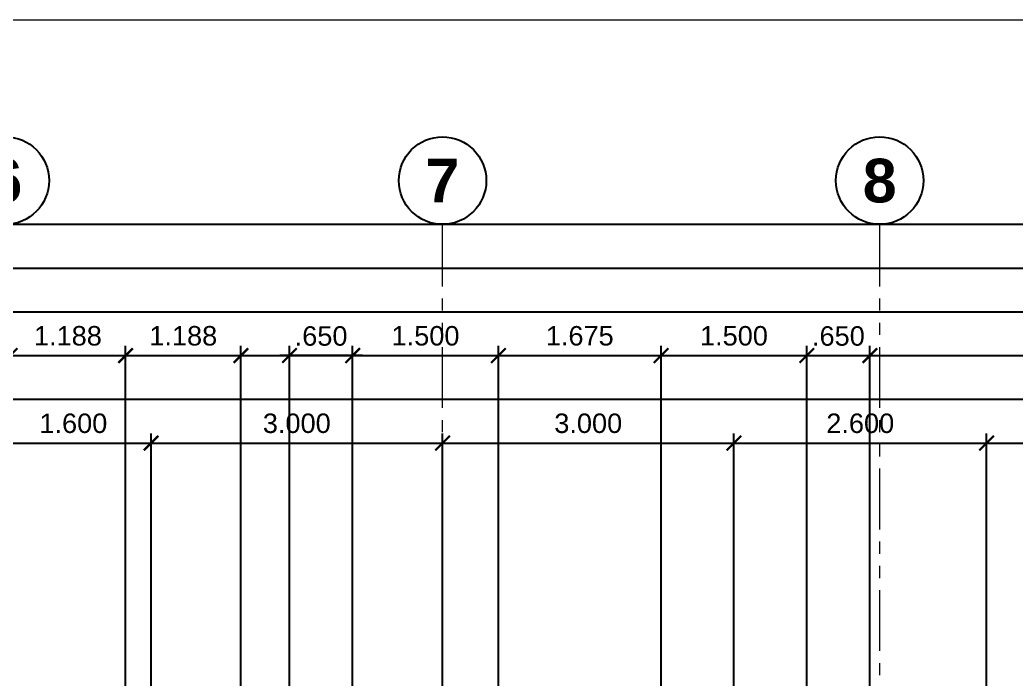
# Model space of a CAD drawing. Header units: metres. Extents: x -12400 to 1, y 0 to 106422.
# Drawn here: x -12286.09 to -12275.84, y 106355.26 to 106362.04 of the extents above; entities that cross this region are included whole.
import ezdxf
from ezdxf.enums import TextEntityAlignment as Align

# ---------------------------------------------------------------- set-up
doc = ezdxf.new("R2010")
doc.units = ezdxf.units.M
doc.header["$PDMODE"] = 35
doc.linetypes.add('CENTER', pattern=[2, 1.25, -0.25, 0.25, -0.25])
doc.linetypes.add('PHANTOM2', pattern=[1.25, 0.625, -0.125, 0.125, -0.125, 0.125, -0.125])
for name, color, linetype, lineweight in [('DIM 001', 251, 'Continuous', 13), ('grid', 1, 'CENTER', 15), ('TBLOCK-BORDER-OUTSIDE', 240, 'Continuous', 0)]:
    doc.layers.add(name, color=color, linetype=linetype, lineweight=lineweight)
doc.layers.add('GUIDELINES', color=206, linetype='Continuous', plot=False)
doc.layers.add('S-GRID', color=155, linetype='Continuous')
doc.styles.add('DIMTXT-100', font='arial.ttf')
doc.styles.add('sans serif', font='sanssb__.ttf')
doc.styles.add('swis721', font='swiss.ttf')
doc.dimstyles.new('D-100', dxfattribs={"dimtxt": 0.2, "dimasz": 0.15, "dimexe": 0.1, "dimexo": 0.1, "dimgap": 0.1, "dimtad": 1, "dimdec": 3, "dimzin": 4, "dimdsep": 46, "dimtxsty": 'DIMTXT-100', "dimblk": 'ARCHTICK', "dimcen": 0.2, "dimdle": 0.1, "dimclrd": 8, "dimclre": 8, "dimclrt": 2, "dimadec": 0, "dimazin": 1, "dimtfac": 1, "dimtdec": 3, "dimtofl": 0, "dimtmove": 2, "dimatfit": 3, "dimfxl": 1, "dimarcsym": 0})
doc.dimstyles.new('DIM 200', dxfattribs={"dimtxt": 200, "dimasz": 1, "dimexe": 0, "dimexo": 40, "dimgap": 50, "dimtad": 1, "dimtoh": 1, "dimdec": 0, "dimlfac": 2, "dimtxsty": 'swis721', "dimblk": 'CIR', "dimcen": 0, "dimclrd": 155, "dimclre": 155, "dimclrt": 4, "dimadec": 0, "dimazin": 0, "dimtfac": 1, "dimtdec": 0, "dimtix": 1, "dimtmove": 1, "dimatfit": 3, "dimldrblk": 'CIR', "dimfxl": 0, "dimarcsym": 0})

# ---------------------------------------------------------------- blocks, each defined once
blk = doc.blocks.new('CIR')
at = {"color": 4}
blk.add_circle((0, 0), 50, dxfattribs=at)
blk = doc.blocks.new('grid_designation')
blk.add_circle((0, 500), 500)
at = {"color": 3, "style": 'sans serif'}
blk.add_attdef('A', text='', height=471, dxfattribs=at).set_placement((0, 500), align=Align.MIDDLE_CENTER)
blk = doc.blocks.new('_ArchTick')
at = {"color": 0, "linetype": 'ByBlock', "const_width": 0.15}
blk.add_lwpolyline([(-0.5, -0.5), (0.5, 0.5)], dxfattribs=at)
blk = doc.blocks.new('*D1572')
at = {"layer": 'DEFPOINTS', "color": 0, "transparency": 16777216}
for p in [(-12285.00437663408, 106358.5865394432), (-12286.19187663408, 106351.2675394432), (-12285.00437663408, 106351.094934129)]:
    blk.add_point(p, dxfattribs=at)
at = {"layer": 'DIM 001', "color": 8, "lineweight": -2, "transparency": 16777216}
for p, q in [((-12286.19187663408, 106351.3675394432), (-12286.19187663408, 106358.6865394432)), ((-12285.00437663408, 106351.194934129), (-12285.00437663408, 106358.6865394432)), ((-12286.29187663408, 106358.5865394432), (-12284.90437663408, 106358.5865394432))]:
    blk.add_line(p, q, dxfattribs=at)
at = {"layer": 'DIM 001', "color": 8, "lineweight": -2, "transparency": 16777216, "xscale": 0.15, "yscale": 0.15, "zscale": 0.15, "rotation": 180}
blk.add_blockref('_ArchTick', (-12286.19187663408, 106358.5865394432), dxfattribs=at)
at = {"layer": 'DIM 001', "color": 8, "lineweight": -2, "transparency": 16777216, "xscale": 0.15, "yscale": 0.15, "zscale": 0.15}
blk.add_blockref('_ArchTick', (-12285.00437663408, 106358.5865394432), dxfattribs=at)
at = {"layer": 'DIM 001', "color": 2, "transparency": 16777216, "insert": (-12285.59812663408, 106358.7886540407), "char_height": 0.2, "attachment_point": 5, "style": 'DIMTXT-100'}
blk.add_mtext('1.188', dxfattribs=at)
blk = doc.blocks.new('*D1573')
at = {"layer": 'DEFPOINTS', "color": 0, "transparency": 16777216}
for p in [(-12283.81687663408, 106358.5865394432), (-12283.81687663408, 106351.7675394433), (-12285.00437663408, 106351.094934129)]:
    blk.add_point(p, dxfattribs=at)
at = {"layer": 'DIM 001', "color": 8, "lineweight": -2, "transparency": 16777216}
for p, q in [((-12285.00437663408, 106351.194934129), (-12285.00437663408, 106358.6865394432)), ((-12283.81687663408, 106351.8675394433), (-12283.81687663408, 106358.6865394432)), ((-12285.10437663408, 106358.5865394432), (-12283.71687663408, 106358.5865394432))]:
    blk.add_line(p, q, dxfattribs=at)
at = {"layer": 'DIM 001', "color": 8, "lineweight": -2, "transparency": 16777216, "xscale": 0.15, "yscale": 0.15, "zscale": 0.15, "rotation": 180}
blk.add_blockref('_ArchTick', (-12285.00437663408, 106358.5865394432), dxfattribs=at)
at = {"layer": 'DIM 001', "color": 8, "lineweight": -2, "transparency": 16777216, "xscale": 0.15, "yscale": 0.15, "zscale": 0.15}
blk.add_blockref('_ArchTick', (-12283.81687663408, 106358.5865394432), dxfattribs=at)
at = {"layer": 'DIM 001', "color": 2, "transparency": 16777216, "insert": (-12284.41062663408, 106358.7886540407), "char_height": 0.2, "attachment_point": 5, "style": 'DIMTXT-100'}
blk.add_mtext('1.188', dxfattribs=at)
blk = doc.blocks.new('*D1574')
at = {"layer": 'DEFPOINTS', "color": 0, "transparency": 16777216}
for p in [(-12283.3168766341, 106358.5865394432), (-12283.3168766341, 106350.9901447575), (-12282.6668766341, 106350.9901447575)]:
    blk.add_point(p, dxfattribs=at)
at = {"layer": 'DIM 001', "color": 8, "lineweight": -2, "transparency": 16777216}
for p, q in [((-12283.3168766341, 106351.0901447575), (-12283.3168766341, 106358.6865394432)), ((-12282.6668766341, 106351.0901447575), (-12282.6668766341, 106358.6865394432)), ((-12282.5668766341, 106358.5865394432), (-12283.4168766341, 106358.5865394432))]:
    blk.add_line(p, q, dxfattribs=at)
at = {"layer": 'DIM 001', "color": 8, "lineweight": -2, "transparency": 16777216, "xscale": 0.15, "yscale": 0.15, "zscale": 0.15, "rotation": 180}
blk.add_blockref('_ArchTick', (-12283.3168766341, 106358.5865394432), dxfattribs=at)
at = {"layer": 'DIM 001', "color": 8, "lineweight": -2, "transparency": 16777216, "xscale": 0.15, "yscale": 0.15, "zscale": 0.15}
blk.add_blockref('_ArchTick', (-12282.6668766341, 106358.5865394432), dxfattribs=at)
at = {"layer": 'DIM 001', "color": 2, "transparency": 16777216, "insert": (-12282.9918766341, 106358.7865394432), "char_height": 0.2, "attachment_point": 5, "style": 'DIMTXT-100'}
blk.add_mtext('.650', dxfattribs=at)
blk = doc.blocks.new('*D1575')
at = {"layer": 'DEFPOINTS', "color": 0, "transparency": 16777216}
for p in [(-12281.1668766341, 106358.5865394432), (-12282.6668766341, 106351.1175394432), (-12281.1668766341, 106351.1175394432)]:
    blk.add_point(p, dxfattribs=at)
at = {"layer": 'DIM 001', "color": 8, "lineweight": -2, "transparency": 16777216}
for p, q in [((-12282.6668766341, 106351.2175394432), (-12282.6668766341, 106358.6865394432)), ((-12281.1668766341, 106351.2175394432), (-12281.1668766341, 106358.6865394432)), ((-12282.7668766341, 106358.5865394432), (-12281.0668766341, 106358.5865394432))]:
    blk.add_line(p, q, dxfattribs=at)
at = {"layer": 'DIM 001', "color": 8, "lineweight": -2, "transparency": 16777216, "xscale": 0.15, "yscale": 0.15, "zscale": 0.15, "rotation": 180}
blk.add_blockref('_ArchTick', (-12282.6668766341, 106358.5865394432), dxfattribs=at)
at = {"layer": 'DIM 001', "color": 8, "lineweight": -2, "transparency": 16777216, "xscale": 0.15, "yscale": 0.15, "zscale": 0.15}
blk.add_blockref('_ArchTick', (-12281.1668766341, 106358.5865394432), dxfattribs=at)
at = {"layer": 'DIM 001', "color": 2, "transparency": 16777216, "insert": (-12281.9168766341, 106358.7886540407), "char_height": 0.2, "attachment_point": 5, "style": 'DIMTXT-100'}
blk.add_mtext('1.500', dxfattribs=at)
blk = doc.blocks.new('*D1576')
at = {"layer": 'DEFPOINTS', "color": 0, "transparency": 16777216}
for p in [(-12279.49187663406, 106358.5865394432), (-12281.1668766341, 106351.1175394432), (-12279.49187663406, 106351.1175394432)]:
    blk.add_point(p, dxfattribs=at)
at = {"layer": 'DIM 001', "color": 8, "lineweight": -2, "transparency": 16777216}
for p, q in [((-12281.1668766341, 106351.2175394432), (-12281.1668766341, 106358.6865394432)), ((-12279.49187663406, 106351.2175394432), (-12279.49187663406, 106358.6865394432)), ((-12281.2668766341, 106358.5865394432), (-12279.39187663406, 106358.5865394432))]:
    blk.add_line(p, q, dxfattribs=at)
at = {"layer": 'DIM 001', "color": 8, "lineweight": -2, "transparency": 16777216, "xscale": 0.15, "yscale": 0.15, "zscale": 0.15, "rotation": 180}
blk.add_blockref('_ArchTick', (-12281.1668766341, 106358.5865394432), dxfattribs=at)
at = {"layer": 'DIM 001', "color": 8, "lineweight": -2, "transparency": 16777216, "xscale": 0.15, "yscale": 0.15, "zscale": 0.15}
blk.add_blockref('_ArchTick', (-12279.49187663406, 106358.5865394432), dxfattribs=at)
at = {"layer": 'DIM 001', "color": 2, "transparency": 16777216, "insert": (-12280.32937663408, 106358.7886540407), "char_height": 0.2, "attachment_point": 5, "style": 'DIMTXT-100'}
blk.add_mtext('1.675', dxfattribs=at)
blk = doc.blocks.new('*D1577')
at = {"layer": 'DEFPOINTS', "color": 0, "transparency": 16777216}
for p in [(-12277.99187663406, 106358.5865394432), (-12279.49187663406, 106351.1175394432), (-12277.99187663406, 106351.1175394432)]:
    blk.add_point(p, dxfattribs=at)
at = {"layer": 'DIM 001', "color": 8, "lineweight": -2, "transparency": 16777216}
for p, q in [((-12279.49187663406, 106351.2175394432), (-12279.49187663406, 106358.6865394432)), ((-12277.99187663406, 106351.2175394432), (-12277.99187663406, 106358.6865394432)), ((-12279.59187663406, 106358.5865394432), (-12277.89187663406, 106358.5865394432))]:
    blk.add_line(p, q, dxfattribs=at)
at = {"layer": 'DIM 001', "color": 8, "lineweight": -2, "transparency": 16777216, "xscale": 0.15, "yscale": 0.15, "zscale": 0.15, "rotation": 180}
blk.add_blockref('_ArchTick', (-12279.49187663406, 106358.5865394432), dxfattribs=at)
at = {"layer": 'DIM 001', "color": 8, "lineweight": -2, "transparency": 16777216, "xscale": 0.15, "yscale": 0.15, "zscale": 0.15}
blk.add_blockref('_ArchTick', (-12277.99187663406, 106358.5865394432), dxfattribs=at)
at = {"layer": 'DIM 001', "color": 2, "transparency": 16777216, "insert": (-12278.74187663406, 106358.7886540407), "char_height": 0.2, "attachment_point": 5, "style": 'DIMTXT-100'}
blk.add_mtext('1.500', dxfattribs=at)
blk = doc.blocks.new('*D1578')
at = {"layer": 'DEFPOINTS', "color": 0, "transparency": 16777216}
for p in [(-12277.34187663407, 106358.5865394432), (-12277.34187663407, 106351.2675394432), (-12277.99187663406, 106351.1175394432)]:
    blk.add_point(p, dxfattribs=at)
at = {"layer": 'DIM 001', "color": 8, "lineweight": -2, "transparency": 16777216}
for p, q in [((-12277.99187663406, 106351.2175394432), (-12277.99187663406, 106358.6865394432)), ((-12277.34187663407, 106351.3675394432), (-12277.34187663407, 106358.6865394432)), ((-12278.09187663406, 106358.5865394432), (-12277.24187663407, 106358.5865394432))]:
    blk.add_line(p, q, dxfattribs=at)
at = {"layer": 'DIM 001', "color": 8, "lineweight": -2, "transparency": 16777216, "xscale": 0.15, "yscale": 0.15, "zscale": 0.15, "rotation": 180}
blk.add_blockref('_ArchTick', (-12277.99187663406, 106358.5865394432), dxfattribs=at)
at = {"layer": 'DIM 001', "color": 8, "lineweight": -2, "transparency": 16777216, "xscale": 0.15, "yscale": 0.15, "zscale": 0.15}
blk.add_blockref('_ArchTick', (-12277.34187663407, 106358.5865394432), dxfattribs=at)
at = {"layer": 'DIM 001', "color": 2, "transparency": 16777216, "insert": (-12277.66687663407, 106358.7865394432), "char_height": 0.2, "attachment_point": 5, "style": 'DIMTXT-100'}
blk.add_mtext('.650', dxfattribs=at)
blk = doc.blocks.new('*D1588')
at = {"layer": 'DEFPOINTS', "color": 0, "transparency": 16777216}
for p in [(-12284.74187663409, 106357.6865394432), (-12286.34187663409, 106352.9675394432), (-12284.74187663409, 106352.4949341288)]:
    blk.add_point(p, dxfattribs=at)
at = {"layer": 'DIM 001', "color": 8, "lineweight": -2, "transparency": 16777216}
for p, q in [((-12286.34187663409, 106353.0675394432), (-12286.34187663409, 106357.7865394432)), ((-12284.74187663409, 106352.5949341288), (-12284.74187663409, 106357.7865394432)), ((-12286.44187663409, 106357.6865394432), (-12284.64187663409, 106357.6865394432))]:
    blk.add_line(p, q, dxfattribs=at)
at = {"layer": 'DIM 001', "color": 8, "lineweight": -2, "transparency": 16777216, "xscale": 0.15, "yscale": 0.15, "zscale": 0.15, "rotation": 180}
blk.add_blockref('_ArchTick', (-12286.34187663409, 106357.6865394432), dxfattribs=at)
at = {"layer": 'DIM 001', "color": 8, "lineweight": -2, "transparency": 16777216, "xscale": 0.15, "yscale": 0.15, "zscale": 0.15}
blk.add_blockref('_ArchTick', (-12284.74187663409, 106357.6865394432), dxfattribs=at)
at = {"layer": 'DIM 001', "color": 2, "transparency": 16777216, "insert": (-12285.54187663409, 106357.8886540407), "char_height": 0.2, "attachment_point": 5, "style": 'DIMTXT-100'}
blk.add_mtext('1.600', dxfattribs=at)
blk = doc.blocks.new('*D1589')
at = {"layer": 'DEFPOINTS', "color": 0, "transparency": 16777216}
for p in [(-12281.74187663409, 106357.6865394432), (-12284.74187663409, 106352.4949341288), (-12281.74187663409, 106352.4949341288)]:
    blk.add_point(p, dxfattribs=at)
at = {"layer": 'DIM 001', "color": 8, "lineweight": -2, "transparency": 16777216}
for p, q in [((-12284.74187663409, 106352.5949341288), (-12284.74187663409, 106357.7865394432)), ((-12281.74187663409, 106352.5949341288), (-12281.74187663409, 106357.7865394432)), ((-12284.84187663409, 106357.6865394432), (-12281.64187663409, 106357.6865394432))]:
    blk.add_line(p, q, dxfattribs=at)
at = {"layer": 'DIM 001', "color": 8, "lineweight": -2, "transparency": 16777216, "xscale": 0.15, "yscale": 0.15, "zscale": 0.15, "rotation": 180}
blk.add_blockref('_ArchTick', (-12284.74187663409, 106357.6865394432), dxfattribs=at)
at = {"layer": 'DIM 001', "color": 8, "lineweight": -2, "transparency": 16777216, "xscale": 0.15, "yscale": 0.15, "zscale": 0.15}
blk.add_blockref('_ArchTick', (-12281.74187663409, 106357.6865394432), dxfattribs=at)
at = {"layer": 'DIM 001', "color": 2, "transparency": 16777216, "insert": (-12283.24187663409, 106357.8887222536), "char_height": 0.2, "attachment_point": 5, "style": 'DIMTXT-100'}
blk.add_mtext('3.000', dxfattribs=at)
blk = doc.blocks.new('*D1590')
at = {"layer": 'DEFPOINTS', "color": 0, "transparency": 16777216}
for p in [(-12278.74187663409, 106357.6865394432), (-12281.74187663409, 106352.4949341288), (-12278.74187663409, 106352.4949341288)]:
    blk.add_point(p, dxfattribs=at)
at = {"layer": 'DIM 001', "color": 8, "lineweight": -2, "transparency": 16777216}
for p, q in [((-12281.74187663409, 106352.5949341288), (-12281.74187663409, 106357.7865394432)), ((-12278.74187663409, 106352.5949341288), (-12278.74187663409, 106357.7865394432)), ((-12281.84187663409, 106357.6865394432), (-12278.64187663409, 106357.6865394432))]:
    blk.add_line(p, q, dxfattribs=at)
at = {"layer": 'DIM 001', "color": 8, "lineweight": -2, "transparency": 16777216, "xscale": 0.15, "yscale": 0.15, "zscale": 0.15, "rotation": 180}
blk.add_blockref('_ArchTick', (-12281.74187663409, 106357.6865394432), dxfattribs=at)
at = {"layer": 'DIM 001', "color": 8, "lineweight": -2, "transparency": 16777216, "xscale": 0.15, "yscale": 0.15, "zscale": 0.15}
blk.add_blockref('_ArchTick', (-12278.74187663409, 106357.6865394432), dxfattribs=at)
at = {"layer": 'DIM 001', "color": 2, "transparency": 16777216, "insert": (-12280.24187663409, 106357.8887222536), "char_height": 0.2, "attachment_point": 5, "style": 'DIMTXT-100'}
blk.add_mtext('3.000', dxfattribs=at)
blk = doc.blocks.new('*D1591')
at = {"layer": 'DEFPOINTS', "color": 0, "transparency": 16777216}
for p in [(-12276.14187663409, 106357.6865394432), (-12276.14187663409, 106352.9675394432), (-12278.74187663409, 106352.4949341288)]:
    blk.add_point(p, dxfattribs=at)
at = {"layer": 'DIM 001', "color": 8, "lineweight": -2, "transparency": 16777216}
for p, q in [((-12278.74187663409, 106352.5949341288), (-12278.74187663409, 106357.7865394432)), ((-12276.14187663409, 106353.0675394432), (-12276.14187663409, 106357.7865394432)), ((-12278.84187663409, 106357.6865394432), (-12276.04187663409, 106357.6865394432))]:
    blk.add_line(p, q, dxfattribs=at)
at = {"layer": 'DIM 001', "color": 8, "lineweight": -2, "transparency": 16777216, "xscale": 0.15, "yscale": 0.15, "zscale": 0.15, "rotation": 180}
blk.add_blockref('_ArchTick', (-12278.74187663409, 106357.6865394432), dxfattribs=at)
at = {"layer": 'DIM 001', "color": 8, "lineweight": -2, "transparency": 16777216, "xscale": 0.15, "yscale": 0.15, "zscale": 0.15}
blk.add_blockref('_ArchTick', (-12276.14187663409, 106357.6865394432), dxfattribs=at)
at = {"layer": 'DIM 001', "color": 2, "transparency": 16777216, "insert": (-12277.44187663409, 106357.8886540407), "char_height": 0.2, "attachment_point": 5, "style": 'DIMTXT-100'}
blk.add_mtext('2.600', dxfattribs=at)
blk = doc.blocks.new('A$Ceba0e023')
at = {"layer": 'TBLOCK-BORDER-OUTSIDE'}
blk.add_line((4.010526315688367, 48.42710526427254), (73.69342105266787, 48.42710526427254), dxfattribs=at)
blk.add_lwpolyline([(73.69342105253327, 2.506578948481547), (4.010526315688367, 2.506578948481547), (4.010526315688367, 48.42710526427254), (73.69342105253327, 48.42710526427254)], close=True, dxfattribs=at)
blk = doc.blocks.new('A$C26a86990')
at = {"layer": 'S-GRID', "color": 155, "linetype": 'CENTER'}
ref = blk.add_blockref('grid_designation', (-14.75000000000728, 31.84999999996217), dxfattribs=dict(at, xscale=0.0009000000000000002, yscale=0.0009000000000000002, zscale=0.0009000000000000002))
ref.add_attrib('A', '6', dxfattribs={"layer": '0', "color": 3, "height": 0.45, "style": 'sans serif'}).set_placement((-14.75000000000728, 32.29999999997381), align=Align.MIDDLE_CENTER)
ref = blk.add_blockref('grid_designation', (-10.25000000000728, 31.84999999996217), dxfattribs=dict(at, xscale=0.0009000000000000002, yscale=0.0009000000000000002, zscale=0.0009000000000000002))
ref.add_attrib('A', '7', dxfattribs={"layer": '0', "color": 3, "height": 0.45, "style": 'sans serif'}).set_placement((-10.25000000000728, 32.29999999997381), align=Align.MIDDLE_CENTER)
ref = blk.add_blockref('grid_designation', (-5.750000000007276, 31.84999999996217), dxfattribs=dict(at, xscale=0.0009000000000000002, yscale=0.0009000000000000002, zscale=0.0009000000000000002))
ref.add_attrib('A', '8', dxfattribs={"layer": '0', "color": 3, "height": 0.45, "style": 'sans serif'}).set_placement((-5.750000000007276, 32.29999999997381), align=Align.MIDDLE_CENTER)
at = {"color": 6, "linetype": 'PHANTOM2'}
for points in [[(-10.25000000000728, -5.038150733977091), (-10.25000000000728, 31.84999999996217)], [(-5.750000000007276, -5.038150733977091), (-5.750000000007276, 31.84999999996217)]]:
    blk.add_leader(points, dimstyle='DIM 200', override={"dimasz": 0.002, "dimgap": 60, "dimtad": 0}, dxfattribs=at)

msp = doc.modelspace()

# ---------------------------------------------------------------- linework, layer by layer
at = {"layer": 'GUIDELINES'}
for points in [[(-12317.17513897847, 106359.9365394432), (-12263.45102823608, 106359.9365394432), (-12263.45102823608, 106323.0483887092), (-12317.17513897847, 106323.0483887092)], [(-12316.72513897847, 106359.4865394432), (-12263.90102823609, 106359.4865394432), (-12263.90102823609, 106323.4983887092), (-12316.72513897847, 106323.4983887092)], [(-12316.27513897847, 106359.0365394432), (-12264.35102823609, 106359.0365394432), (-12264.35102823609, 106323.9483887092), (-12316.27513897847, 106323.9483887092)], [(-12315.82513897847, 106358.5865394432), (-12264.80102823609, 106358.5865394432), (-12264.80102823609, 106324.3983887092), (-12315.82513897847, 106324.3983887092)], [(-12315.37513897847, 106358.1365394432), (-12265.25102823609, 106358.1365394432), (-12265.25102823609, 106324.8483887092), (-12315.37513897847, 106324.8483887092)], [(-12314.92513897847, 106357.6865394432), (-12265.70102823609, 106357.6865394432), (-12265.70102823609, 106325.2983887092), (-12314.92513897847, 106325.2983887092)]]:
    msp.add_lwpolyline(points, close=True, dxfattribs=at)

# ---------------------------------------------------------------- block references
at = {"xscale": 0.999738737056323, "yscale": 0.999738737056323, "zscale": 0.999738737056323}
msp.add_blockref('A$Ceba0e023', (-12324.04650369743, 106313.6244439411), dxfattribs=at)
at = {"layer": 'grid'}
msp.add_blockref('A$C26a86990', (-12271.49187663408, 106328.0865394432), dxfattribs=at)

# ---------------------------------------------------------------- dimensions: what is measured, and where the dimension line sits
at = {"layer": 'DIM 001'}
for base, p1, p2, picture, middle in [((-12285.00437663408, 106358.5865394432), (-12286.19187663408, 106351.2675394432), (-12285.00437663408, 106351.094934129), '*D1572', (-12285.59812663408, 106358.7886540407)), ((-12283.81687663408, 106358.5865394432), (-12285.00437663408, 106351.094934129), (-12283.81687663408, 106351.7675394433), '*D1573', (-12284.41062663408, 106358.7886540407)), ((-12281.1668766341, 106358.5865394432), (-12282.6668766341, 106351.1175394432), (-12281.1668766341, 106351.1175394432), '*D1575', (-12281.9168766341, 106358.7886540407)), ((-12279.49187663406, 106358.5865394432), (-12281.1668766341, 106351.1175394432), (-12279.49187663406, 106351.1175394432), '*D1576', (-12280.32937663408, 106358.7886540407)), ((-12277.99187663406, 106358.5865394432), (-12279.49187663406, 106351.1175394432), (-12277.99187663406, 106351.1175394432), '*D1577', (-12278.74187663406, 106358.7886540407))]:
    dim = msp.add_linear_dim(base=base, p1=p1, p2=p2, dimstyle='D-100', dxfattribs=at)
    dim.commit()
    dim.dimension.update_dxf_attribs({"geometry": picture, "text_midpoint": middle})
for base, p1, p2, picture, middle in [((-12283.3168766341, 106358.5865394432), (-12282.6668766341, 106350.9901447575), (-12283.3168766341, 106350.9901447575), '*D1574', (-12282.9918766341, 106358.7865394432)), ((-12277.34187663407, 106358.5865394432), (-12277.99187663406, 106351.1175394432), (-12277.34187663407, 106351.2675394432), '*D1578', (-12277.66687663407, 106358.7865394432))]:
    dim = msp.add_linear_dim(base=base, p1=p1, p2=p2, dimstyle='D-100', dxfattribs=at)
    dim.commit()
    dim.dimension.update_dxf_attribs({"geometry": picture, "text_midpoint": middle, "dimtype": 160})
at = {"layer": 'DIM 001', "color": 1}
for base, p1, p2, picture, middle in [((-12284.74187663409, 106357.6865394432), (-12286.34187663409, 106352.9675394432), (-12284.74187663409, 106352.4949341288), '*D1588', (-12285.54187663409, 106357.8886540407)), ((-12281.74187663409, 106357.6865394432), (-12284.74187663409, 106352.4949341288), (-12281.74187663409, 106352.4949341288), '*D1589', (-12283.24187663409, 106357.8887222536)), ((-12278.74187663409, 106357.6865394432), (-12281.74187663409, 106352.4949341288), (-12278.74187663409, 106352.4949341288), '*D1590', (-12280.24187663409, 106357.8887222536)), ((-12276.14187663409, 106357.6865394432), (-12278.74187663409, 106352.4949341288), (-12276.14187663409, 106352.9675394432), '*D1591', (-12277.44187663409, 106357.8886540407))]:
    dim = msp.add_linear_dim(base=base, p1=p1, p2=p2, dimstyle='D-100', dxfattribs=at)
    dim.commit()
    dim.dimension.update_dxf_attribs({"geometry": picture, "text_midpoint": middle})

doc.saveas('drawing.dxf')
